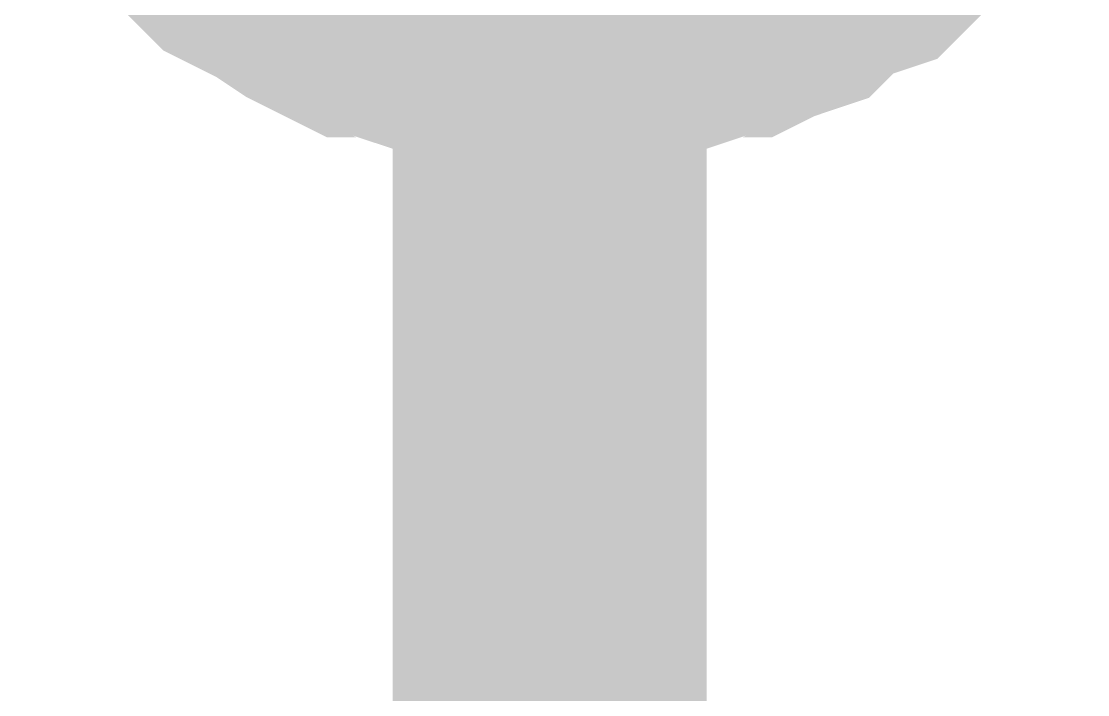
# Model space of a CAD drawing. Header units: inches. Extents: x 0 to 15, y 0 to 9.5.
# Drawn here: x 9.77949 to 9.81955, y 7.15396 to 7.17927 of the extents above; entities that cross this region are included whole.
import ezdxf

# ---------------------------------------------------------------- set-up
doc = ezdxf.new("R2010")
doc.units = ezdxf.units.IN
doc.header["$MEASUREMENT"] = 0
doc.layers.add('Sheet', color=255, linetype='Continuous')

msp = doc.modelspace()

# ---------------------------------------------------------------- linework, layer by layer
at = {"layer": 'Sheet'}
for points in [[(9.799334, 6.999787, 0.0118, 0.0118, 0), (9.799334, 7.199907, 0.0118, 0.0118, 0)], [(9.799334, 7.179712, 0.0118, 0.0118, 0), (9.798233, 7.179712, 0.0118, 0.0118, 0), (9.797132, 7.179712, 0.0118, 0.0118, 0), (9.796398, 7.180079, 0.0118, 0.0118, 0), (9.795297, 7.180079, 0.0118, 0.0118, 0), (9.794195, 7.180446, 0.0118, 0.0118, 0), (9.793461, 7.180813, 0.0118, 0.0118, 0), (9.79236, 7.180813, 0.0118, 0.0118, 0), (9.791626, 7.18118, 0.0118, 0.0118, 0), (9.790892, 7.181548, 0.0118, 0.0118, 0), (9.789791, 7.182282, 0.0118, 0.0118, 0), (9.789056, 7.182649, 0.0118, 0.0118, 0), (9.788322, 7.183016, 0.0118, 0.0118, 0), (9.787588, 7.183751, 0.0118, 0.0118, 0), (9.786854, 7.184485, 0.0118, 0.0118, 0), (9.78612, 7.184852, 0.0118, 0.0118, 0), (9.785386, 7.185587, 0.0118, 0.0118, 0)], [(9.799334, 7.179712, 0.0118, 0.0118, 0), (9.798233, 7.179712, 0.0118, 0.0118, 0), (9.797132, 7.179712, 0.0118, 0.0118, 0), (9.796398, 7.180079, 0.0118, 0.0118, 0), (9.795297, 7.180079, 0.0118, 0.0118, 0), (9.794195, 7.180446, 0.0118, 0.0118, 0), (9.793461, 7.180813, 0.0118, 0.0118, 0), (9.79236, 7.180813, 0.0118, 0.0118, 0), (9.791626, 7.18118, 0.0118, 0.0118, 0), (9.790892, 7.181548, 0.0118, 0.0118, 0), (9.789791, 7.182282, 0.0118, 0.0118, 0), (9.789056, 7.182649, 0.0118, 0.0118, 0), (9.788322, 7.183016, 0.0118, 0.0118, 0), (9.787588, 7.183751, 0.0118, 0.0118, 0), (9.786854, 7.184485, 0.0118, 0.0118, 0), (9.78612, 7.184852, 0.0118, 0.0118, 0), (9.785386, 7.185587, 0.0118, 0.0118, 0)], [(9.799334, 7.179712, 0.0118, 0.0118, 0), (9.798233, 7.179712, 0.0118, 0.0118, 0), (9.797132, 7.179712, 0.0118, 0.0118, 0), (9.796398, 7.180079, 0.0118, 0.0118, 0), (9.795297, 7.180079, 0.0118, 0.0118, 0), (9.794195, 7.180446, 0.0118, 0.0118, 0), (9.793461, 7.180813, 0.0118, 0.0118, 0), (9.79236, 7.180813, 0.0118, 0.0118, 0), (9.791626, 7.18118, 0.0118, 0.0118, 0), (9.790892, 7.181548, 0.0118, 0.0118, 0), (9.789791, 7.182282, 0.0118, 0.0118, 0), (9.789056, 7.182649, 0.0118, 0.0118, 0), (9.788322, 7.183016, 0.0118, 0.0118, 0), (9.787588, 7.183751, 0.0118, 0.0118, 0), (9.786854, 7.184485, 0.0118, 0.0118, 0), (9.78612, 7.184852, 0.0118, 0.0118, 0), (9.785386, 7.185587, 0.0118, 0.0118, 0)], [(9.799334, 7.179712, 0.0118, 0.0118, 0), (9.798233, 7.179712, 0.0118, 0.0118, 0), (9.797132, 7.179712, 0.0118, 0.0118, 0), (9.796398, 7.180079, 0.0118, 0.0118, 0), (9.795297, 7.180079, 0.0118, 0.0118, 0), (9.794195, 7.180446, 0.0118, 0.0118, 0), (9.793461, 7.180813, 0.0118, 0.0118, 0), (9.79236, 7.180813, 0.0118, 0.0118, 0), (9.791626, 7.18118, 0.0118, 0.0118, 0), (9.790892, 7.181548, 0.0118, 0.0118, 0), (9.789791, 7.182282, 0.0118, 0.0118, 0), (9.789056, 7.182649, 0.0118, 0.0118, 0), (9.788322, 7.183016, 0.0118, 0.0118, 0), (9.787588, 7.183751, 0.0118, 0.0118, 0), (9.786854, 7.184485, 0.0118, 0.0118, 0), (9.78612, 7.184852, 0.0118, 0.0118, 0), (9.785386, 7.185587, 0.0118, 0.0118, 0)], [(9.799334, 7.179712, 0.0118, 0.0118, 0), (9.798233, 7.179712, 0.0118, 0.0118, 0), (9.797132, 7.179712, 0.0118, 0.0118, 0), (9.796398, 7.180079, 0.0118, 0.0118, 0), (9.795297, 7.180079, 0.0118, 0.0118, 0), (9.794195, 7.180446, 0.0118, 0.0118, 0), (9.793461, 7.180813, 0.0118, 0.0118, 0), (9.79236, 7.180813, 0.0118, 0.0118, 0), (9.791626, 7.18118, 0.0118, 0.0118, 0), (9.790892, 7.181548, 0.0118, 0.0118, 0), (9.789791, 7.182282, 0.0118, 0.0118, 0), (9.789056, 7.182649, 0.0118, 0.0118, 0), (9.788322, 7.183016, 0.0118, 0.0118, 0), (9.787588, 7.183751, 0.0118, 0.0118, 0), (9.786854, 7.184485, 0.0118, 0.0118, 0), (9.78612, 7.184852, 0.0118, 0.0118, 0), (9.785386, 7.185587, 0.0118, 0.0118, 0)], [(9.799334, 7.179712, 0.0118, 0.0118, 0), (9.798233, 7.179712, 0.0118, 0.0118, 0), (9.797132, 7.179712, 0.0118, 0.0118, 0), (9.796398, 7.180079, 0.0118, 0.0118, 0), (9.795297, 7.180079, 0.0118, 0.0118, 0), (9.794195, 7.180446, 0.0118, 0.0118, 0), (9.793461, 7.180813, 0.0118, 0.0118, 0), (9.79236, 7.180813, 0.0118, 0.0118, 0), (9.791626, 7.18118, 0.0118, 0.0118, 0), (9.790892, 7.181548, 0.0118, 0.0118, 0), (9.789791, 7.182282, 0.0118, 0.0118, 0), (9.789056, 7.182649, 0.0118, 0.0118, 0), (9.788322, 7.183016, 0.0118, 0.0118, 0), (9.787588, 7.183751, 0.0118, 0.0118, 0), (9.786854, 7.184485, 0.0118, 0.0118, 0), (9.78612, 7.184852, 0.0118, 0.0118, 0), (9.785386, 7.185587, 0.0118, 0.0118, 0)], [(9.799334, 7.179712, 0.0118, 0.0118, 0), (9.798233, 7.179712, 0.0118, 0.0118, 0), (9.797132, 7.179712, 0.0118, 0.0118, 0), (9.796398, 7.180079, 0.0118, 0.0118, 0), (9.795297, 7.180079, 0.0118, 0.0118, 0), (9.794195, 7.180446, 0.0118, 0.0118, 0), (9.793461, 7.180813, 0.0118, 0.0118, 0), (9.79236, 7.180813, 0.0118, 0.0118, 0), (9.791626, 7.18118, 0.0118, 0.0118, 0), (9.790892, 7.181548, 0.0118, 0.0118, 0), (9.789791, 7.182282, 0.0118, 0.0118, 0), (9.789056, 7.182649, 0.0118, 0.0118, 0), (9.788322, 7.183016, 0.0118, 0.0118, 0), (9.787588, 7.183751, 0.0118, 0.0118, 0), (9.786854, 7.184485, 0.0118, 0.0118, 0), (9.78612, 7.184852, 0.0118, 0.0118, 0), (9.785386, 7.185587, 0.0118, 0.0118, 0)], [(9.799334, 7.179712, 0.0118, 0.0118, 0), (9.798233, 7.179712, 0.0118, 0.0118, 0), (9.797132, 7.179712, 0.0118, 0.0118, 0), (9.796398, 7.180079, 0.0118, 0.0118, 0), (9.795297, 7.180079, 0.0118, 0.0118, 0), (9.794195, 7.180446, 0.0118, 0.0118, 0), (9.793461, 7.180813, 0.0118, 0.0118, 0), (9.79236, 7.180813, 0.0118, 0.0118, 0), (9.791626, 7.18118, 0.0118, 0.0118, 0), (9.790892, 7.181548, 0.0118, 0.0118, 0), (9.789791, 7.182282, 0.0118, 0.0118, 0), (9.789056, 7.182649, 0.0118, 0.0118, 0), (9.788322, 7.183016, 0.0118, 0.0118, 0), (9.787588, 7.183751, 0.0118, 0.0118, 0), (9.786854, 7.184485, 0.0118, 0.0118, 0), (9.78612, 7.184852, 0.0118, 0.0118, 0), (9.785386, 7.185587, 0.0118, 0.0118, 0)], [(9.81365, 7.185587, 0.0118, 0.0118, 0), (9.812916, 7.184852, 0.0118, 0.0118, 0), (9.812182, 7.184485, 0.0118, 0.0118, 0), (9.811448, 7.183751, 0.0118, 0.0118, 0), (9.810714, 7.183016, 0.0118, 0.0118, 0), (9.809612, 7.182649, 0.0118, 0.0118, 0), (9.808878, 7.182282, 0.0118, 0.0118, 0), (9.808144, 7.181548, 0.0118, 0.0118, 0), (9.807043, 7.18118, 0.0118, 0.0118, 0), (9.806309, 7.180813, 0.0118, 0.0118, 0), (9.805208, 7.180813, 0.0118, 0.0118, 0), (9.804473, 7.180446, 0.0118, 0.0118, 0), (9.803372, 7.180079, 0.0118, 0.0118, 0), (9.802271, 7.180079, 0.0118, 0.0118, 0), (9.801537, 7.179712, 0.0118, 0.0118, 0), (9.800436, 7.179712, 0.0118, 0.0118, 0), (9.799334, 7.179712, 0.0118, 0.0118, 0)], [(9.81365, 7.185587, 0.0118, 0.0118, 0), (9.812916, 7.184852, 0.0118, 0.0118, 0), (9.812182, 7.184485, 0.0118, 0.0118, 0), (9.811448, 7.183751, 0.0118, 0.0118, 0), (9.810714, 7.183016, 0.0118, 0.0118, 0), (9.809612, 7.182649, 0.0118, 0.0118, 0), (9.808878, 7.182282, 0.0118, 0.0118, 0), (9.808144, 7.181548, 0.0118, 0.0118, 0), (9.807043, 7.18118, 0.0118, 0.0118, 0), (9.806309, 7.180813, 0.0118, 0.0118, 0), (9.805208, 7.180813, 0.0118, 0.0118, 0), (9.804473, 7.180446, 0.0118, 0.0118, 0), (9.803372, 7.180079, 0.0118, 0.0118, 0), (9.802271, 7.180079, 0.0118, 0.0118, 0), (9.801537, 7.179712, 0.0118, 0.0118, 0), (9.800436, 7.179712, 0.0118, 0.0118, 0), (9.799334, 7.179712, 0.0118, 0.0118, 0)], [(9.81365, 7.185587, 0.0118, 0.0118, 0), (9.812916, 7.184852, 0.0118, 0.0118, 0), (9.812182, 7.184485, 0.0118, 0.0118, 0), (9.811448, 7.183751, 0.0118, 0.0118, 0), (9.810714, 7.183016, 0.0118, 0.0118, 0), (9.809612, 7.182649, 0.0118, 0.0118, 0), (9.808878, 7.182282, 0.0118, 0.0118, 0), (9.808144, 7.181548, 0.0118, 0.0118, 0), (9.807043, 7.18118, 0.0118, 0.0118, 0), (9.806309, 7.180813, 0.0118, 0.0118, 0), (9.805208, 7.180813, 0.0118, 0.0118, 0), (9.804473, 7.180446, 0.0118, 0.0118, 0), (9.803372, 7.180079, 0.0118, 0.0118, 0), (9.802271, 7.180079, 0.0118, 0.0118, 0), (9.801537, 7.179712, 0.0118, 0.0118, 0), (9.800436, 7.179712, 0.0118, 0.0118, 0), (9.799334, 7.179712, 0.0118, 0.0118, 0)], [(9.81365, 7.185587, 0.0118, 0.0118, 0), (9.812916, 7.184852, 0.0118, 0.0118, 0), (9.812182, 7.184485, 0.0118, 0.0118, 0), (9.811448, 7.183751, 0.0118, 0.0118, 0), (9.810714, 7.183016, 0.0118, 0.0118, 0), (9.809612, 7.182649, 0.0118, 0.0118, 0), (9.808878, 7.182282, 0.0118, 0.0118, 0), (9.808144, 7.181548, 0.0118, 0.0118, 0), (9.807043, 7.18118, 0.0118, 0.0118, 0), (9.806309, 7.180813, 0.0118, 0.0118, 0), (9.805208, 7.180813, 0.0118, 0.0118, 0), (9.804473, 7.180446, 0.0118, 0.0118, 0), (9.803372, 7.180079, 0.0118, 0.0118, 0), (9.802271, 7.180079, 0.0118, 0.0118, 0), (9.801537, 7.179712, 0.0118, 0.0118, 0), (9.800436, 7.179712, 0.0118, 0.0118, 0), (9.799334, 7.179712, 0.0118, 0.0118, 0)], [(9.81365, 7.185587, 0.0118, 0.0118, 0), (9.812916, 7.184852, 0.0118, 0.0118, 0), (9.812182, 7.184485, 0.0118, 0.0118, 0), (9.811448, 7.183751, 0.0118, 0.0118, 0), (9.810714, 7.183016, 0.0118, 0.0118, 0), (9.809612, 7.182649, 0.0118, 0.0118, 0), (9.808878, 7.182282, 0.0118, 0.0118, 0), (9.808144, 7.181548, 0.0118, 0.0118, 0), (9.807043, 7.18118, 0.0118, 0.0118, 0), (9.806309, 7.180813, 0.0118, 0.0118, 0), (9.805208, 7.180813, 0.0118, 0.0118, 0), (9.804473, 7.180446, 0.0118, 0.0118, 0), (9.803372, 7.180079, 0.0118, 0.0118, 0), (9.802271, 7.180079, 0.0118, 0.0118, 0), (9.801537, 7.179712, 0.0118, 0.0118, 0), (9.800436, 7.179712, 0.0118, 0.0118, 0), (9.799334, 7.179712, 0.0118, 0.0118, 0)], [(9.81365, 7.185587, 0.0118, 0.0118, 0), (9.812916, 7.184852, 0.0118, 0.0118, 0), (9.812182, 7.184485, 0.0118, 0.0118, 0), (9.811448, 7.183751, 0.0118, 0.0118, 0), (9.810714, 7.183016, 0.0118, 0.0118, 0), (9.809612, 7.182649, 0.0118, 0.0118, 0), (9.808878, 7.182282, 0.0118, 0.0118, 0), (9.808144, 7.181548, 0.0118, 0.0118, 0), (9.807043, 7.18118, 0.0118, 0.0118, 0), (9.806309, 7.180813, 0.0118, 0.0118, 0), (9.805208, 7.180813, 0.0118, 0.0118, 0), (9.804473, 7.180446, 0.0118, 0.0118, 0), (9.803372, 7.180079, 0.0118, 0.0118, 0), (9.802271, 7.180079, 0.0118, 0.0118, 0), (9.801537, 7.179712, 0.0118, 0.0118, 0), (9.800436, 7.179712, 0.0118, 0.0118, 0), (9.799334, 7.179712, 0.0118, 0.0118, 0)], [(9.81365, 7.185587, 0.0118, 0.0118, 0), (9.812916, 7.184852, 0.0118, 0.0118, 0), (9.812182, 7.184485, 0.0118, 0.0118, 0), (9.811448, 7.183751, 0.0118, 0.0118, 0), (9.810714, 7.183016, 0.0118, 0.0118, 0), (9.809612, 7.182649, 0.0118, 0.0118, 0), (9.808878, 7.182282, 0.0118, 0.0118, 0), (9.808144, 7.181548, 0.0118, 0.0118, 0), (9.807043, 7.18118, 0.0118, 0.0118, 0), (9.806309, 7.180813, 0.0118, 0.0118, 0), (9.805208, 7.180813, 0.0118, 0.0118, 0), (9.804473, 7.180446, 0.0118, 0.0118, 0), (9.803372, 7.180079, 0.0118, 0.0118, 0), (9.802271, 7.180079, 0.0118, 0.0118, 0), (9.801537, 7.179712, 0.0118, 0.0118, 0), (9.800436, 7.179712, 0.0118, 0.0118, 0), (9.799334, 7.179712, 0.0118, 0.0118, 0)], [(9.81365, 7.185587, 0.0118, 0.0118, 0), (9.812916, 7.184852, 0.0118, 0.0118, 0), (9.812182, 7.184485, 0.0118, 0.0118, 0), (9.811448, 7.183751, 0.0118, 0.0118, 0), (9.810714, 7.183016, 0.0118, 0.0118, 0), (9.809612, 7.182649, 0.0118, 0.0118, 0), (9.808878, 7.182282, 0.0118, 0.0118, 0), (9.808144, 7.181548, 0.0118, 0.0118, 0), (9.807043, 7.18118, 0.0118, 0.0118, 0), (9.806309, 7.180813, 0.0118, 0.0118, 0), (9.805208, 7.180813, 0.0118, 0.0118, 0), (9.804473, 7.180446, 0.0118, 0.0118, 0), (9.803372, 7.180079, 0.0118, 0.0118, 0), (9.802271, 7.180079, 0.0118, 0.0118, 0), (9.801537, 7.179712, 0.0118, 0.0118, 0), (9.800436, 7.179712, 0.0118, 0.0118, 0), (9.799334, 7.179712, 0.0118, 0.0118, 0)], [(9.799334, 7.179712, 0.0039, 0.0039, 0), (9.798233, 7.179712, 0.0039, 0.0039, 0), (9.797132, 7.179712, 0.0039, 0.0039, 0), (9.796398, 7.180079, 0.0039, 0.0039, 0), (9.795297, 7.180079, 0.0039, 0.0039, 0), (9.794195, 7.180446, 0.0039, 0.0039, 0), (9.793461, 7.180813, 0.0039, 0.0039, 0), (9.79236, 7.180813, 0.0039, 0.0039, 0), (9.791626, 7.18118, 0.0039, 0.0039, 0), (9.790892, 7.181548, 0.0039, 0.0039, 0)], [(9.799334, 7.179712, 0.0039, 0.0039, 0), (9.798233, 7.179712, 0.0039, 0.0039, 0), (9.797132, 7.179712, 0.0039, 0.0039, 0), (9.796398, 7.180079, 0.0039, 0.0039, 0), (9.795297, 7.180079, 0.0039, 0.0039, 0), (9.794195, 7.180446, 0.0039, 0.0039, 0), (9.793461, 7.180813, 0.0039, 0.0039, 0), (9.79236, 7.180813, 0.0039, 0.0039, 0), (9.791626, 7.18118, 0.0039, 0.0039, 0), (9.790892, 7.181548, 0.0039, 0.0039, 0)], [(9.799334, 7.179712, 0.0039, 0.0039, 0), (9.798233, 7.179712, 0.0039, 0.0039, 0), (9.797132, 7.179712, 0.0039, 0.0039, 0), (9.796398, 7.180079, 0.0039, 0.0039, 0), (9.795297, 7.180079, 0.0039, 0.0039, 0), (9.794195, 7.180446, 0.0039, 0.0039, 0), (9.793461, 7.180813, 0.0039, 0.0039, 0), (9.79236, 7.180813, 0.0039, 0.0039, 0), (9.791626, 7.18118, 0.0039, 0.0039, 0), (9.790892, 7.181548, 0.0039, 0.0039, 0)], [(9.799334, 7.179712, 0.0039, 0.0039, 0), (9.798233, 7.179712, 0.0039, 0.0039, 0), (9.797132, 7.179712, 0.0039, 0.0039, 0), (9.796398, 7.180079, 0.0039, 0.0039, 0), (9.795297, 7.180079, 0.0039, 0.0039, 0), (9.794195, 7.180446, 0.0039, 0.0039, 0), (9.793461, 7.180813, 0.0039, 0.0039, 0), (9.79236, 7.180813, 0.0039, 0.0039, 0), (9.791626, 7.18118, 0.0039, 0.0039, 0), (9.790892, 7.181548, 0.0039, 0.0039, 0)], [(9.799334, 7.179712, 0.0039, 0.0039, 0), (9.798233, 7.179712, 0.0039, 0.0039, 0), (9.797132, 7.179712, 0.0039, 0.0039, 0), (9.796398, 7.180079, 0.0039, 0.0039, 0), (9.795297, 7.180079, 0.0039, 0.0039, 0), (9.794195, 7.180446, 0.0039, 0.0039, 0), (9.793461, 7.180813, 0.0039, 0.0039, 0), (9.79236, 7.180813, 0.0039, 0.0039, 0), (9.791626, 7.18118, 0.0039, 0.0039, 0), (9.790892, 7.181548, 0.0039, 0.0039, 0)], [(9.799334, 7.179712, 0.0039, 0.0039, 0), (9.798233, 7.179712, 0.0039, 0.0039, 0), (9.797132, 7.179712, 0.0039, 0.0039, 0), (9.796398, 7.180079, 0.0039, 0.0039, 0), (9.795297, 7.180079, 0.0039, 0.0039, 0), (9.794195, 7.180446, 0.0039, 0.0039, 0), (9.793461, 7.180813, 0.0039, 0.0039, 0), (9.79236, 7.180813, 0.0039, 0.0039, 0), (9.791626, 7.18118, 0.0039, 0.0039, 0), (9.790892, 7.181548, 0.0039, 0.0039, 0)], [(9.799334, 7.179712, 0.0039, 0.0039, 0), (9.798233, 7.179712, 0.0039, 0.0039, 0), (9.797132, 7.179712, 0.0039, 0.0039, 0), (9.796398, 7.180079, 0.0039, 0.0039, 0), (9.795297, 7.180079, 0.0039, 0.0039, 0), (9.794195, 7.180446, 0.0039, 0.0039, 0), (9.793461, 7.180813, 0.0039, 0.0039, 0), (9.79236, 7.180813, 0.0039, 0.0039, 0), (9.791626, 7.18118, 0.0039, 0.0039, 0), (9.790892, 7.181548, 0.0039, 0.0039, 0)], [(9.799334, 7.179712, 0.0039, 0.0039, 0), (9.798233, 7.179712, 0.0039, 0.0039, 0), (9.797132, 7.179712, 0.0039, 0.0039, 0), (9.796398, 7.180079, 0.0039, 0.0039, 0), (9.795297, 7.180079, 0.0039, 0.0039, 0), (9.794195, 7.180446, 0.0039, 0.0039, 0), (9.793461, 7.180813, 0.0039, 0.0039, 0), (9.79236, 7.180813, 0.0039, 0.0039, 0), (9.791626, 7.18118, 0.0039, 0.0039, 0), (9.790892, 7.181548, 0.0039, 0.0039, 0)], [(9.808144, 7.181548, 0.0039, 0.0039, 0), (9.807043, 7.18118, 0.0039, 0.0039, 0), (9.806309, 7.180813, 0.0039, 0.0039, 0), (9.805208, 7.180813, 0.0039, 0.0039, 0), (9.804473, 7.180446, 0.0039, 0.0039, 0), (9.803372, 7.180079, 0.0039, 0.0039, 0), (9.802271, 7.180079, 0.0039, 0.0039, 0), (9.801537, 7.179712, 0.0039, 0.0039, 0), (9.800436, 7.179712, 0.0039, 0.0039, 0), (9.799334, 7.179712, 0.0039, 0.0039, 0)], [(9.808144, 7.181548, 0.0039, 0.0039, 0), (9.807043, 7.18118, 0.0039, 0.0039, 0), (9.806309, 7.180813, 0.0039, 0.0039, 0), (9.805208, 7.180813, 0.0039, 0.0039, 0), (9.804473, 7.180446, 0.0039, 0.0039, 0), (9.803372, 7.180079, 0.0039, 0.0039, 0), (9.802271, 7.180079, 0.0039, 0.0039, 0), (9.801537, 7.179712, 0.0039, 0.0039, 0), (9.800436, 7.179712, 0.0039, 0.0039, 0), (9.799334, 7.179712, 0.0039, 0.0039, 0)], [(9.808144, 7.181548, 0.0039, 0.0039, 0), (9.807043, 7.18118, 0.0039, 0.0039, 0), (9.806309, 7.180813, 0.0039, 0.0039, 0), (9.805208, 7.180813, 0.0039, 0.0039, 0), (9.804473, 7.180446, 0.0039, 0.0039, 0), (9.803372, 7.180079, 0.0039, 0.0039, 0), (9.802271, 7.180079, 0.0039, 0.0039, 0), (9.801537, 7.179712, 0.0039, 0.0039, 0), (9.800436, 7.179712, 0.0039, 0.0039, 0), (9.799334, 7.179712, 0.0039, 0.0039, 0)], [(9.808144, 7.181548, 0.0039, 0.0039, 0), (9.807043, 7.18118, 0.0039, 0.0039, 0), (9.806309, 7.180813, 0.0039, 0.0039, 0), (9.805208, 7.180813, 0.0039, 0.0039, 0), (9.804473, 7.180446, 0.0039, 0.0039, 0), (9.803372, 7.180079, 0.0039, 0.0039, 0), (9.802271, 7.180079, 0.0039, 0.0039, 0), (9.801537, 7.179712, 0.0039, 0.0039, 0), (9.800436, 7.179712, 0.0039, 0.0039, 0), (9.799334, 7.179712, 0.0039, 0.0039, 0)], [(9.808144, 7.181548, 0.0039, 0.0039, 0), (9.807043, 7.18118, 0.0039, 0.0039, 0), (9.806309, 7.180813, 0.0039, 0.0039, 0), (9.805208, 7.180813, 0.0039, 0.0039, 0), (9.804473, 7.180446, 0.0039, 0.0039, 0), (9.803372, 7.180079, 0.0039, 0.0039, 0), (9.802271, 7.180079, 0.0039, 0.0039, 0), (9.801537, 7.179712, 0.0039, 0.0039, 0), (9.800436, 7.179712, 0.0039, 0.0039, 0), (9.799334, 7.179712, 0.0039, 0.0039, 0)], [(9.808144, 7.181548, 0.0039, 0.0039, 0), (9.807043, 7.18118, 0.0039, 0.0039, 0), (9.806309, 7.180813, 0.0039, 0.0039, 0), (9.805208, 7.180813, 0.0039, 0.0039, 0), (9.804473, 7.180446, 0.0039, 0.0039, 0), (9.803372, 7.180079, 0.0039, 0.0039, 0), (9.802271, 7.180079, 0.0039, 0.0039, 0), (9.801537, 7.179712, 0.0039, 0.0039, 0), (9.800436, 7.179712, 0.0039, 0.0039, 0), (9.799334, 7.179712, 0.0039, 0.0039, 0)], [(9.808144, 7.181548, 0.0039, 0.0039, 0), (9.807043, 7.18118, 0.0039, 0.0039, 0), (9.806309, 7.180813, 0.0039, 0.0039, 0), (9.805208, 7.180813, 0.0039, 0.0039, 0), (9.804473, 7.180446, 0.0039, 0.0039, 0), (9.803372, 7.180079, 0.0039, 0.0039, 0), (9.802271, 7.180079, 0.0039, 0.0039, 0), (9.801537, 7.179712, 0.0039, 0.0039, 0), (9.800436, 7.179712, 0.0039, 0.0039, 0), (9.799334, 7.179712, 0.0039, 0.0039, 0)], [(9.808144, 7.181548, 0.0039, 0.0039, 0), (9.807043, 7.18118, 0.0039, 0.0039, 0), (9.806309, 7.180813, 0.0039, 0.0039, 0), (9.805208, 7.180813, 0.0039, 0.0039, 0), (9.804473, 7.180446, 0.0039, 0.0039, 0), (9.803372, 7.180079, 0.0039, 0.0039, 0), (9.802271, 7.180079, 0.0039, 0.0039, 0), (9.801537, 7.179712, 0.0039, 0.0039, 0), (9.800436, 7.179712, 0.0039, 0.0039, 0), (9.799334, 7.179712, 0.0039, 0.0039, 0)]]:
    msp.add_lwpolyline(points, format="xyseb", dxfattribs=at)

doc.saveas('drawing.dxf')
